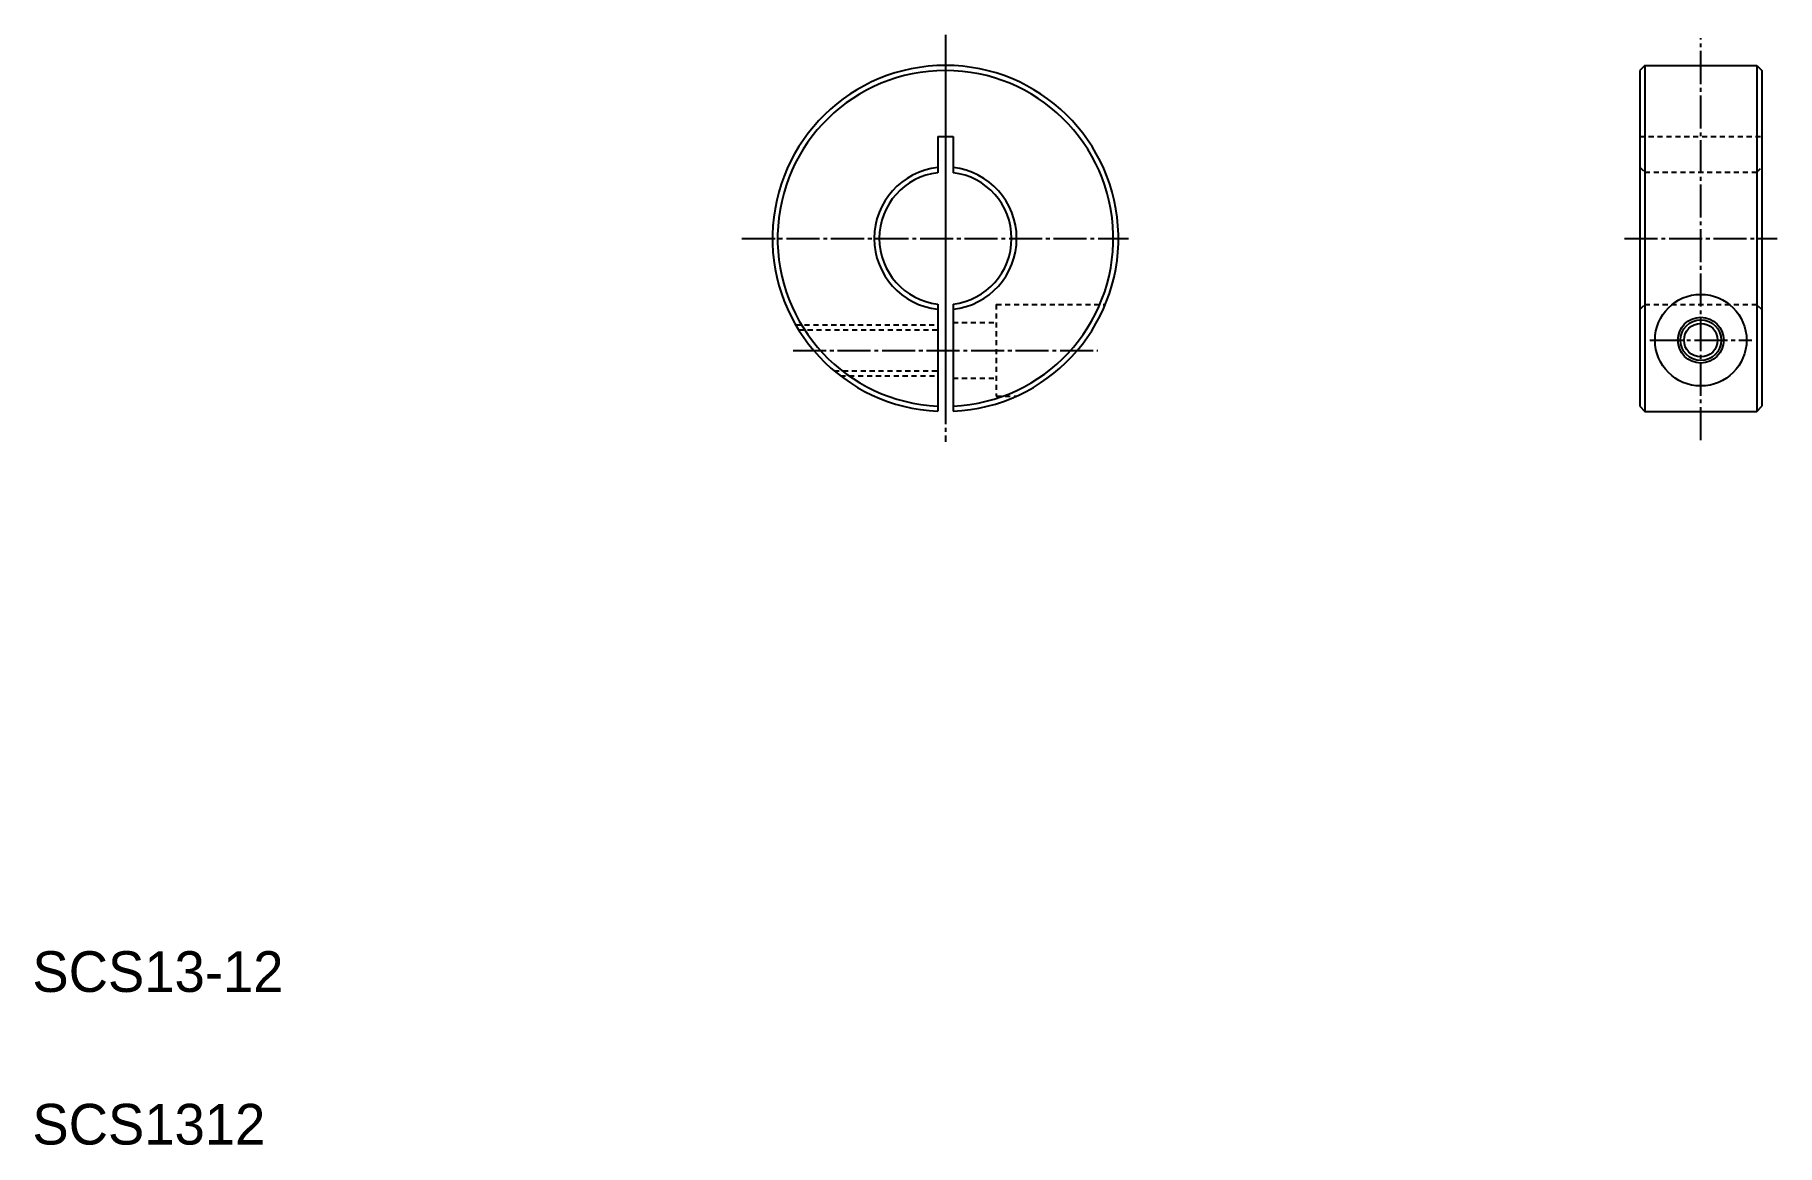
# Model space of a CAD drawing. Extents: x 10 to 181, y 10 to 119.
import ezdxf

# ---------------------------------------------------------------- set-up
doc = ezdxf.new("R2010")
doc.units = 0
doc.header["$LTSCALE"] = 0.25
doc.linetypes.add('CENTER', pattern=[17.5, 13, -1.5, 1.5, -1.5])
doc.linetypes.add('DASHED', pattern=[3.5, 2, -1.5])
doc.layers.get('0').update_dxf_attribs({"linetype": 'CONTINUOUS'})
doc.layers.add('CENTER', color=1, linetype='CENTER')

msp = doc.modelspace()

# ---------------------------------------------------------------- linework, layer by layer
at = {"color": 7, "linetype": 'CONTINUOUS'}
for p, q in [((168.48, 116.05), (167.98, 115.55)), ((167.98, 115.55), (167.98, 82.55)), ((168.48, 116.05), (168.48, 82.05)), ((168.48, 116.05), (179.48, 116.05)), ((179.48, 116.05), (179.48, 82.05)), ((179.48, 116.05), (179.98, 115.55)), ((179.98, 115.55), (179.98, 82.55)), ((98.99, 109.05), (100.49, 109.05)), ((98.99, 109.05), (98.99, 105.51)), ((100.49, 109.05), (100.49, 105.51)), ((98.99, 92.6), (98.99, 82.07)), ((100.49, 92.6), (100.49, 82.07)), ((167.98, 82.55), (168.48, 82.05)), ((179.48, 82.05), (179.98, 82.55)), ((168.48, 82.05), (179.48, 82.05))]:
    msp.add_line(p, q, dxfattribs=at)
at = {"color": 3, "linetype": 'DASHED'}
for p, q in [((167.98, 109.05), (179.98, 109.05)), ((167.98, 106.05), (168.48, 105.55)), ((168.48, 105.55), (179.48, 105.55)), ((179.48, 105.55), (179.98, 106.05)), ((104.74, 92.55), (104.74, 83.55)), ((104.74, 92.55), (115.45, 92.55)), ((168.02, 92.09), (168.52, 92.59)), ((168.48, 92.55), (179.48, 92.55)), ((179.98, 92.05), (179.48, 92.55)), ((100.49, 90.8), (104.74, 90.8)), ((85.02, 90.55), (98.99, 90.55)), ((85.32, 90.05), (98.99, 90.05)), ((88.79, 86.05), (98.99, 86.05)), ((89.41, 85.55), (98.99, 85.55)), ((100.49, 85.3), (104.74, 85.3)), ((104.74, 83.55), (106.72, 83.55))]:
    msp.add_line(p, q, dxfattribs=at)
for p, q in [((104.74, 90.3), (104.74, 90.3)), ((104.74, 88.05), (104.74, 88.05))]:
    msp.add_line(p, q)
msp.add_circle((173.98, 89.05), 4.5)
at = {"color": 7, "linetype": 'CONTINUOUS'}
for radius in [2.25, 1.65]:
    msp.add_circle((173.98, 89.05), radius, dxfattribs=at)
at = {"color": 3, "linetype": 'CONTINUOUS'}
msp.add_circle((173.98, 89.05), 2, dxfattribs=at)
at = {"color": 7, "linetype": 'CONTINUOUS'}
for radius, start, end in [(17, 272.5286, 267.4714), (16.5, 272.6053, 267.3947), (7, 96.1506, 263.8494), (6.5, 96.6258, 263.3742), (7, 0, 83.8494), (6.5, 0, 83.3742), (7, 276.1506, 0), (6.5, 276.6258, 0)]:
    msp.add_arc((99.74, 99.05), radius, start, end, dxfattribs=at)
at = {"layer": 'CENTER', "color": 1, "linetype": 'CENTER'}
for p, q in [((99.74, 119.05), (99.74, 79.05)), ((173.98, 79.22), (173.98, 118.72)), ((99.74, 117.05), (99.74, 81.05)), ((79.74, 99.05), (117.74, 99.05)), ((166.48, 99.05), (181.48, 99.05)), ((168.98, 89.05), (178.98, 89.05)), ((84.76, 88.05), (114.71, 88.05))]:
    msp.add_line(p, q, dxfattribs=at)

# ---------------------------------------------------------------- texts
for s, p in [('SCS13-12', (10, 25)), ('SCS1312', (10, 10))]:
    msp.add_text(s, height=4).set_placement(p)

doc.saveas('drawing.dxf')
